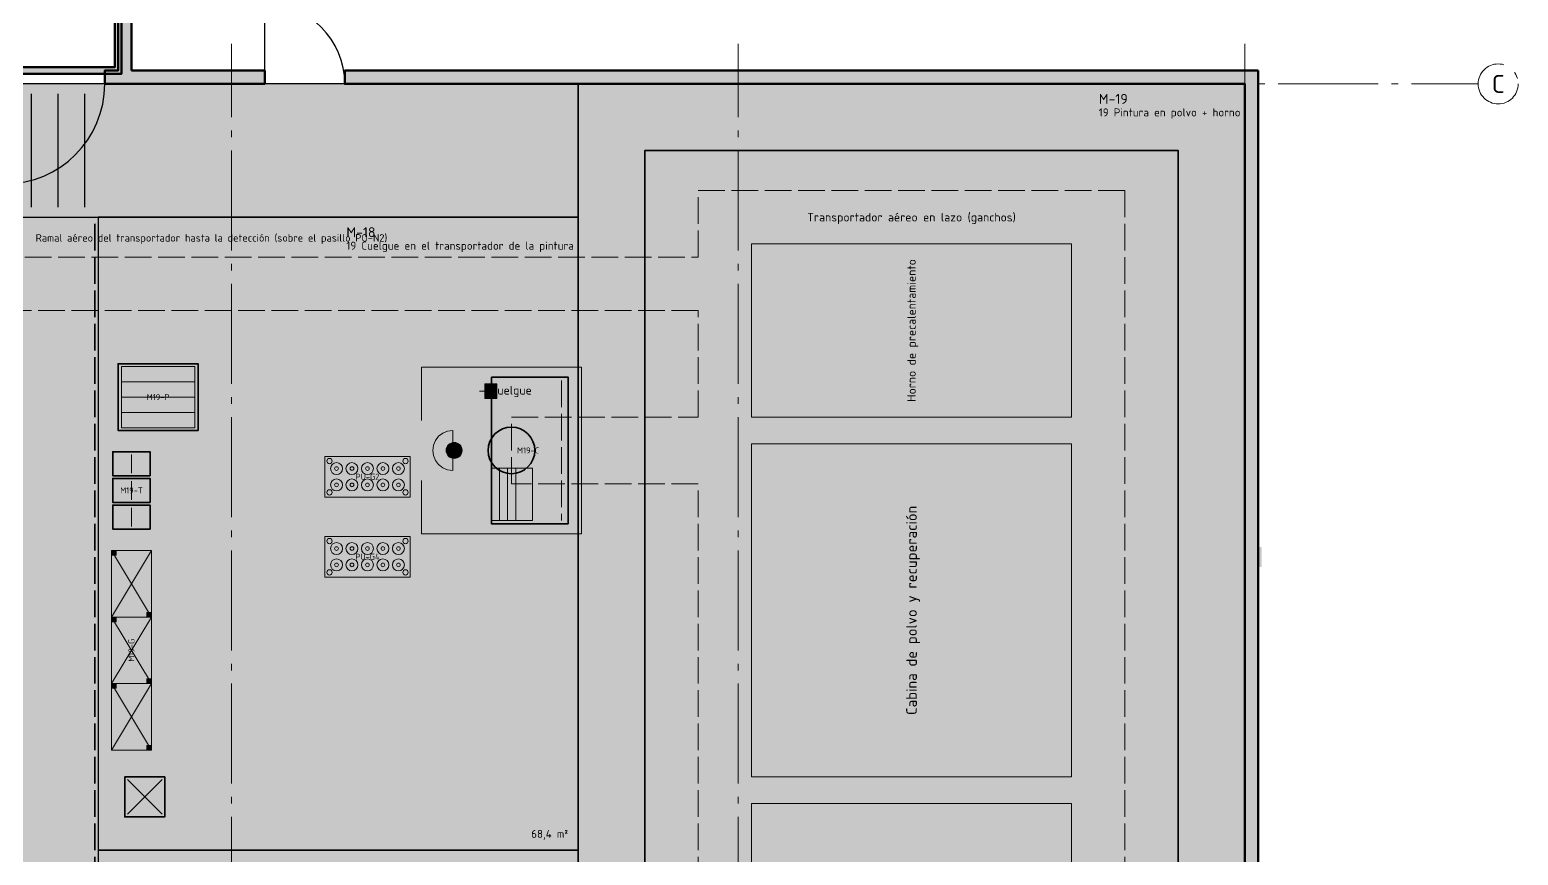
# Model space of a CAD drawing. Header units: millimetres. Extents: x 0 to 1189, y 0 to 841.
# Drawn here: x 660.8 to 884, y 574.3 to 698.1 of the extents above; entities that cross this region are included whole.
import ezdxf
from ezdxf.enums import TextEntityAlignment as Align

# ---------------------------------------------------------------- set-up
doc = ezdxf.new("R2010")
doc.units = ezdxf.units.MM
doc.linetypes.add('IRAM-E-TRAZOS', pattern=[5, 4, -1])
doc.linetypes.add('IRAM-F-TRAZO-PUNTO', pattern=[20, 15, -2, 1, -2])
for name, color, linetype, lineweight in [('A-ABERTURA', 7, 'CONTINUOUS', 25), ('A-COLUMNA', 7, 'CONTINUOUS', 50), ('A-EJE', 1, 'IRAM-F-TRAZO-PUNTO', 18), ('A-EQUIPO-FINO', 8, 'CONTINUOUS', 13), ('A-EQUIPO-OCULTO', 8, 'IRAM-E-TRAZOS', 13), ('A-EQUIPO-RELLENO', 9, 'CONTINUOUS', 13), ('A-MURO', 7, 'CONTINUOUS', 50), ('A-OPERARIO', 6, 'CONTINUOUS', 18), ('A-RELLENO', 9, 'CONTINUOUS', 13), ('A-SECTOR', 1, 'CONTINUOUS', 25), ('A-SECTOR-TXT', 1, 'CONTINUOUS', 25), ('A-TABIQUE', 7, 'CONTINUOUS', 50), ('A-TEXTO', 7, 'CONTINUOUS', 18)]:
    doc.layers.add(name, color=color, linetype=linetype, lineweight=lineweight)
for name, color, linetype, lineweight, true_color in [('A-AREA-TRABAJO', 30, 'CONTINUOUS', 13, 0xeb963c), ('A-DEFENSA', 2, 'CONTINUOUS', 35, 0xe6b400), ('A-DEM-RO', 1, 'CONTINUOUS', 35, 0xd21e1e), ('A-EQUIPO', 30, 'CONTINUOUS', 35, 0xe67800), ('A-PASILLO', 2, 'IRAM-E-TRAZOS', 35, 0xd7a500), ('A-SENDA', 2, 'CONTINUOUS', 25, 0xd7a500)]:
    doc.layers.add(name, color=color, linetype=linetype, lineweight=lineweight, true_color=true_color)
doc.styles.add('ISO3098', font='isocpeur.ttf')

msp = doc.modelspace()

# ---------------------------------------------------------------- hatches: boundary and pattern name
at = {"layer": 'A-COLUMNA', "true_color": 0x000000}
h = msp.add_hatch(color=7, dxfattribs=at)
h.dxf.hatch_style = 1
h.paths.add_polyline_path([(689, 688), (693, 688), (693, 692), (689, 692)])
h = msp.add_hatch(color=7, dxfattribs=at)
h.dxf.hatch_style = 1
h.paths.add_polyline_path([(765, 688), (769, 688), (769, 692), (765, 692)])
h = msp.add_hatch(color=7, dxfattribs=at)
h.dxf.hatch_style = 1
h.paths.add_polyline_path([(841, 688), (845, 688), (845, 692), (841, 692)])
h = msp.add_hatch(color=7, dxfattribs=at)
h.dxf.hatch_style = 1
h.paths.add_polyline_path([(842.5, 617.5), (845.5, 617.5), (845.5, 620.5), (842.5, 620.5)])
at = {"layer": 'A-EQUIPO-RELLENO', "true_color": 0xfff8f0}
h = msp.add_hatch(color=7, dxfattribs=at)
h.dxf.hatch_style = 1
h.paths.add_polyline_path([(753, 430), (833, 430), (833, 680), (753, 680)])
at = {"layer": 'A-EQUIPO-RELLENO', "true_color": 0xfae4d2}
h = msp.add_hatch(color=7, dxfattribs=at)
h.dxf.hatch_style = 1
h.paths.add_polyline_path([(769, 640), (817, 640), (817, 666), (769, 666)])
at = {"layer": 'A-EQUIPO-RELLENO', "true_color": 0xeedec0}
h = msp.add_hatch(color=7, dxfattribs=at)
h.dxf.hatch_style = 1
h.paths.add_polyline_path([(685.5, 638.4), (685.5, 647.6), (674.5, 647.6), (674.5, 638.4)])
h = msp.add_hatch(color=7, dxfattribs=at)
h.dxf.hatch_style = 1
h.paths.add_polyline_path([(730, 646), (730, 624), (741.5, 624), (741.5, 646)])
at = {"layer": 'A-EQUIPO-RELLENO', "true_color": 0xcdd0d4}
h = msp.add_hatch(color=7, dxfattribs=at)
h.dxf.hatch_style = 1
h.paths.add_polyline_path([(729, 645), (729, 642.8), (730.8, 642.8), (730.8, 645)])
at = {"layer": 'A-EQUIPO-RELLENO', "true_color": 0xfae1f5}
h = msp.add_hatch(color=7, dxfattribs=at)
h.dxf.hatch_style = 1
h.paths.add_polyline_path([(724.2, 638), (723.424, 637.898), (722.7, 637.598), (722.079, 637.121), (721.602, 636.5), (721.302, 635.776), (721.2, 635), (721.302, 634.224), (721.602, 633.5), (722.079, 632.879), (722.7, 632.402), (723.424, 632.102), (724.2, 632), (724.2, 638)])
at = {"layer": 'A-EQUIPO-RELLENO', "true_color": 0xfaecc8}
h = msp.add_hatch(color=7, dxfattribs=at)
h.dxf.hatch_style = 1
h.paths.add_polyline_path([(678.8, 631.2), (678.8, 634.8), (673.2, 634.8), (673.2, 631.2)])
at = {"layer": 'A-EQUIPO-RELLENO', "true_color": 0xeeeeee}
h = msp.add_hatch(color=7, dxfattribs=at)
h.dxf.hatch_style = 1
h.paths.add_polyline_path([(705, 628), (717.8, 628), (717.8, 634.1), (705, 634.1)])
at = {"layer": 'A-EQUIPO-RELLENO', "true_color": 0xffffff}
h = msp.add_hatch(color=7, dxfattribs=at)
h.dxf.hatch_style = 1
h.paths.add_polyline_path([(724.4, 633.8), (724.711, 633.841), (725, 633.961), (725.249, 634.151), (725.439, 634.4), (725.559, 634.689), (725.6, 635), (725.559, 635.311), (725.439, 635.6), (725.249, 635.849), (725, 636.039), (724.711, 636.159), (724.4, 636.2), (724.089, 636.159), (723.8, 636.039), (723.551, 635.849), (723.361, 635.6), (723.241, 635.311), (723.2, 635), (723.241, 634.689), (723.361, 634.4), (723.551, 634.151), (723.8, 633.961), (724.089, 633.841)])
at = {"layer": 'A-EQUIPO-RELLENO', "true_color": 0xe8eede}
h = msp.add_hatch(color=7, dxfattribs=at)
h.dxf.hatch_style = 1
h.paths.add_polyline_path([(769, 586), (817, 586), (817, 636), (769, 636)])
at = {"layer": 'A-EQUIPO-RELLENO', "true_color": 0xfaecc8}
h = msp.add_hatch(color=7, dxfattribs=at)
h.dxf.hatch_style = 1
h.paths.add_polyline_path([(678.8, 627.2), (678.8, 630.8), (673.2, 630.8), (673.2, 627.2)])
h = msp.add_hatch(color=7, dxfattribs=at)
h.dxf.hatch_style = 1
h.paths.add_polyline_path([(678.8, 623.2), (678.8, 626.8), (673.2, 626.8), (673.2, 623.2)])
at = {"layer": 'A-EQUIPO-RELLENO', "true_color": 0xeeeeee}
h = msp.add_hatch(color=7, dxfattribs=at)
h.dxf.hatch_style = 1
h.paths.add_polyline_path([(705, 616), (717.8, 616), (717.8, 622.1), (705, 622.1)])
h = msp.add_hatch(color=7, dxfattribs=at)
h.dxf.hatch_style = 1
h.paths.add_polyline_path([(679, 610), (679, 620), (673, 620), (673, 610)])
at = {"layer": 'A-EQUIPO-RELLENO', "true_color": 0x969ba0}
h = msp.add_hatch(color=7, dxfattribs=at)
h.dxf.hatch_style = 1
h.paths.add_polyline_path([(673.7, 619.3), (673.7, 619.9), (673.1, 619.9), (673.1, 619.3)])
at = {"layer": 'A-EQUIPO-RELLENO', "true_color": 0xeeeeee}
h = msp.add_hatch(color=7, dxfattribs=at)
h.dxf.hatch_style = 1
h.paths.add_polyline_path([(679, 600), (679, 610), (673, 610), (673, 600)])
at = {"layer": 'A-EQUIPO-RELLENO', "true_color": 0x969ba0}
h = msp.add_hatch(color=7, dxfattribs=at)
h.dxf.hatch_style = 1
h.paths.add_polyline_path([(673.7, 609.3), (673.7, 609.9), (673.1, 609.9), (673.1, 609.3)])
h = msp.add_hatch(color=7, dxfattribs=at)
h.dxf.hatch_style = 1
h.paths.add_polyline_path([(678.9, 610.1), (678.9, 610.7), (678.3, 610.7), (678.3, 610.1)])
h = msp.add_hatch(color=7, dxfattribs=at)
h.dxf.hatch_style = 1
h.paths.add_polyline_path([(678.9, 600.1), (678.9, 600.7), (678.3, 600.7), (678.3, 600.1)])
at = {"layer": 'A-EQUIPO-RELLENO', "true_color": 0xeeeeee}
h = msp.add_hatch(color=7, dxfattribs=at)
h.dxf.hatch_style = 1
h.paths.add_polyline_path([(679, 590), (679, 600), (673, 600), (673, 590)])
at = {"layer": 'A-EQUIPO-RELLENO', "true_color": 0x969ba0}
h = msp.add_hatch(color=7, dxfattribs=at)
h.dxf.hatch_style = 1
h.paths.add_polyline_path([(673.7, 599.3), (673.7, 599.9), (673.1, 599.9), (673.1, 599.3)])
h = msp.add_hatch(color=7, dxfattribs=at)
h.dxf.hatch_style = 1
h.paths.add_polyline_path([(678.9, 590.1), (678.9, 590.7), (678.3, 590.7), (678.3, 590.1)])
at = {"layer": 'A-EQUIPO-RELLENO', "true_color": 0xf5cdc8}
h = msp.add_hatch(color=7, dxfattribs=at)
h.dxf.hatch_style = 1
h.paths.add_polyline_path([(681, 586), (675, 586), (675, 580), (681, 580)])
at = {"layer": 'A-EQUIPO-RELLENO', "true_color": 0xfad7c8}
h = msp.add_hatch(color=7, dxfattribs=at)
h.dxf.hatch_style = 1
h.paths.add_polyline_path([(769, 488), (817, 488), (817, 582), (769, 582)])
at = {"layer": 'A-MURO', "true_color": 0x464646}
h = msp.add_hatch(color=7, dxfattribs=at)
h.dxf.hatch_style = 1
h.paths.add_polyline_path([(696, 692), (696, 690), (672, 690), (672, 692), (674, 692), (674, 705), (676, 705), (676, 692)])
h = msp.add_hatch(color=7, dxfattribs=at)
h.dxf.hatch_style = 1
h.paths.add_polyline_path([(845, 692), (845, 419.5), (843, 419.5), (843, 690), (708, 690), (708, 692)])
at = {"layer": 'A-RELLENO', "true_color": 0xfff4b4}
h = msp.add_hatch(color=7, dxfattribs=at)
h.dxf.hatch_style = 1
h.paths.add_polyline_path([(223, 670), (743, 670), (743, 690), (223, 690)])
at = {"layer": 'A-RELLENO', "true_color": 0xf6cfc3}
h = msp.add_hatch(color=7, dxfattribs=at)
h.dxf.hatch_style = 1
h.paths.add_polyline_path([(743, 420), (843, 420), (843, 690), (743, 690)])
at = {"layer": 'A-RELLENO', "true_color": 0xf6f6f6}
h = msp.add_hatch(color=7, dxfattribs=at)
h.dxf.hatch_style = 1
h.paths.add_polyline_path([(656, 420), (671, 420), (671, 670), (656, 670)])
at = {"layer": 'A-RELLENO', "true_color": 0xfde4c8}
h = msp.add_hatch(color=7, dxfattribs=at)
h.dxf.hatch_style = 1
h.paths.add_polyline_path([(671, 575), (743, 575), (743, 670), (671, 670)])
at = {"layer": 'A-RELLENO', "true_color": 0xf8d9c0}
h = msp.add_hatch(color=7, dxfattribs=at)
h.dxf.hatch_style = 1
h.paths.add_polyline_path([(671, 470), (743, 470), (743, 575), (671, 575)])
at = {"layer": 'A-TABIQUE', "true_color": 0x6e6e6e}
h = msp.add_hatch(color=7, dxfattribs=at)
h.dxf.hatch_style = 1
h.paths.add_polyline_path([(674.5, 691.5), (654.5, 691.5), (653.5, 691.5), (604.5, 691.5), (603.5, 691.5), (560.5, 691.5), (559.531, 691.5), (559.531, 705), (560.5, 705), (560.5, 692.5), (603.5, 692.5), (603.5, 702), (604.5, 702), (604.5, 692.5), (653.5, 692.5), (653.5, 701.8), (654.5, 701.8), (654.5, 692.5), (673.5, 692.5), (673.5, 705), (674.5, 705)])

# ---------------------------------------------------------------- linework, layer by layer
at = {"layer": 'A-ABERTURA'}
msp.add_line((696, 690), (696, 702), dxfattribs=at)
for centre, radius, start, end in [((696, 690), 12, 0, 90), ((657, 690), 15, -90, 0)]:
    msp.add_arc(centre, radius, start, end, dxfattribs=at)
at = {"layer": 'A-AREA-TRABAJO'}
for p, q in [((719.5, 647.5), (719.5, 639.5)), ((719.5, 630.5), (719.5, 622.5))]:
    msp.add_line(p, q, dxfattribs=at)
msp.add_lwpolyline([(719.5, 647.5), (743.5, 647.5), (743.5, 622.5), (719.5, 622.5)], dxfattribs=at)
at = {"layer": 'A-DEFENSA'}
msp.add_line((673, 670), (743, 670), dxfattribs=at)
at = {"layer": 'A-DEM-RO'}
for p, q in [((680.6, 585.6), (675.4, 580.4)), ((680.6, 580.4), (675.4, 585.6))]:
    msp.add_line(p, q, dxfattribs=at)
msp.add_lwpolyline([(681, 586), (675, 586), (675, 580), (681, 580)], close=True, dxfattribs=at)
at = {"layer": 'A-EJE'}
for p, q in [((691, 185), (691, 696)), ((767, 185), (767, 696)), ((843, 185), (843, 696)), ((48, 690), (878, 690))]:
    msp.add_line(p, q, dxfattribs=at)
msp.add_circle((881, 690), 3, dxfattribs=at)
at = {"layer": 'A-EQUIPO'}
for points in [[(753, 430), (833, 430), (833, 680), (753, 680)], [(686, 638), (686, 648), (674, 648), (674, 638)], [(730, 646), (730, 624), (741.5, 624), (741.5, 646)], [(678.8, 631.2), (678.8, 634.8), (673.2, 634.8), (673.2, 631.2)], [(678.8, 627.2), (678.8, 630.8), (673.2, 630.8), (673.2, 627.2)], [(678.8, 623.2), (678.8, 626.8), (673.2, 626.8), (673.2, 623.2)]]:
    msp.add_lwpolyline(points, close=True, dxfattribs=at)
msp.add_circle((733, 635), 3.5, dxfattribs=at)
at = {"layer": 'A-EQUIPO-FINO'}
for p, q in [((685.5, 645.3), (674.5, 645.3)), ((685.5, 643), (674.5, 643)), ((729, 643.9), (728.2, 643.9)), ((685.5, 640.7), (674.5, 640.7)), ((676, 631.6), (676, 634.4)), ((731.212, 632.36), (731.212, 624.5)), ((732.425, 632.36), (732.425, 624.5)), ((733.638, 632.36), (733.638, 624.5)), ((676, 627.6), (676, 630.4)), ((676, 623.6), (676, 626.4)), ((679, 610), (673, 620)), ((673, 610), (679, 620)), ((679, 600), (673, 610)), ((673, 600), (679, 610)), ((679, 590), (673, 600)), ((673, 590), (679, 600))]:
    msp.add_line(p, q, dxfattribs=at)
for points in [[(769, 640), (817, 640), (817, 666), (769, 666)], [(685.5, 638.4), (685.5, 647.6), (674.5, 647.6), (674.5, 638.4)], [(729, 645), (729, 642.8), (730.8, 642.8), (730.8, 645)], [(705, 628), (717.8, 628), (717.8, 634.1), (705, 634.1)], [(769, 586), (817, 586), (817, 636), (769, 636)], [(730, 632.36), (730, 624.5), (736.15, 624.5), (736.15, 632.36)], [(705, 616), (717.8, 616), (717.8, 622.1), (705, 622.1)], [(679, 610), (679, 620), (673, 620), (673, 610)], [(673.7, 619.3), (673.7, 619.9), (673.1, 619.9), (673.1, 619.3)], [(679, 600), (679, 610), (673, 610), (673, 600)], [(673.7, 609.3), (673.7, 609.9), (673.1, 609.9), (673.1, 609.3)], [(678.9, 610.1), (678.9, 610.7), (678.3, 610.7), (678.3, 610.1)], [(678.9, 600.1), (678.9, 600.7), (678.3, 600.7), (678.3, 600.1)], [(679, 590), (679, 600), (673, 600), (673, 590)], [(673.7, 599.3), (673.7, 599.9), (673.1, 599.9), (673.1, 599.3)], [(678.9, 590.1), (678.9, 590.7), (678.3, 590.7), (678.3, 590.1)], [(769, 488), (817, 488), (817, 582), (769, 582)]]:
    msp.add_lwpolyline(points, close=True, dxfattribs=at)
for centre, radius in [((705.7, 633.4), 0.4), ((706.76, 632.275), 0.9), ((706.76, 632.275), 0.28), ((709.08, 632.275), 0.9), ((709.08, 632.275), 0.28), ((711.4, 632.275), 0.9), ((711.4, 632.275), 0.28), ((713.72, 632.275), 0.9), ((713.72, 632.275), 0.28), ((716.04, 632.275), 0.9), ((716.04, 632.275), 0.28), ((717.1, 633.4), 0.4), ((706.76, 629.825), 0.9), ((706.76, 629.825), 0.28), ((709.08, 629.825), 0.9), ((709.08, 629.825), 0.28), ((711.4, 629.825), 0.9), ((711.4, 629.825), 0.28), ((713.72, 629.825), 0.9), ((713.72, 629.825), 0.28), ((716.04, 629.825), 0.9), ((716.04, 629.825), 0.28), ((705.7, 628.7), 0.4), ((717.1, 628.7), 0.4), ((705.7, 621.4), 0.4), ((706.76, 620.275), 0.9), ((709.08, 620.275), 0.9), ((711.4, 620.275), 0.9), ((713.72, 620.275), 0.9), ((716.04, 620.275), 0.9), ((717.1, 621.4), 0.4), ((706.76, 617.825), 0.9), ((706.76, 620.275), 0.28), ((709.08, 617.825), 0.9), ((709.08, 620.275), 0.28), ((711.4, 617.825), 0.9), ((711.4, 620.275), 0.28), ((713.72, 617.825), 0.9), ((713.72, 620.275), 0.28), ((716.04, 617.825), 0.9), ((716.04, 620.275), 0.28), ((705.7, 616.7), 0.4), ((706.76, 617.825), 0.28), ((709.08, 617.825), 0.28), ((711.4, 617.825), 0.28), ((713.72, 617.825), 0.28), ((716.04, 617.825), 0.28), ((717.1, 616.7), 0.4)]:
    msp.add_circle(centre, radius, dxfattribs=at)
at = {"layer": 'A-EQUIPO-OCULTO'}
msp.add_line((740.5, 645.5), (740.5, 624.5), dxfattribs=at)
msp.add_lwpolyline([(761, 630), (733, 630), (733, 640), (761, 640), (761, 656), (620, 656), (620, 664), (761, 664), (761, 674), (825, 674), (825, 436), (761, 436), (761, 440), (735, 440), (735, 450), (761, 450), (761, 630)], dxfattribs=at)
at = {"layer": 'A-MURO'}
for points in [[(676, 692), (696, 692), (696, 690), (672, 690), (672, 692), (674, 692), (674, 705)], [(676, 705), (676, 692)]]:
    msp.add_lwpolyline(points, dxfattribs=at)
msp.add_lwpolyline([(845, 692), (845, 419.5), (843, 419.5), (843, 690), (708, 690), (708, 692)], close=True, dxfattribs=at)
at = {"layer": 'A-OPERARIO'}
msp.add_lwpolyline([(724.2, 638), (723.424, 637.898), (722.7, 637.598), (722.079, 637.121), (721.602, 636.5), (721.302, 635.776), (721.2, 635), (721.302, 634.224), (721.602, 633.5), (722.079, 632.879), (722.7, 632.402), (723.424, 632.102), (724.2, 632)], close=True, dxfattribs=at)
msp.add_circle((724.4, 635), 1.2, dxfattribs=at)
at = {"layer": 'A-PASILLO'}
msp.add_line((670.5, 420), (670.5, 670), dxfattribs=at)
at = {"layer": 'A-SECTOR'}
for points in [[(743, 420), (843, 420), (843, 690), (743, 690)], [(671, 575), (743, 575), (743, 670), (671, 670)], [(671, 470), (743, 470), (743, 575), (671, 575)]]:
    msp.add_lwpolyline(points, close=True, dxfattribs=at)
at = {"layer": 'A-SENDA'}
for p, q in [((661, 671.5), (661, 688.5)), ((665, 671.5), (665, 688.5)), ((669, 671.5), (669, 688.5))]:
    msp.add_line(p, q, dxfattribs=at)
msp.add_lwpolyline([(223, 670), (743, 670), (743, 690), (223, 690)], close=True, dxfattribs=at)
at = {"layer": 'A-TABIQUE'}
for points in [[(674.5, 705), (674.5, 691.5), (654.5, 691.5), (653.5, 691.5), (604.5, 691.5), (603.5, 691.5), (560.5, 691.5), (559.5, 691.5), (480.5, 691.5), (479.5, 691.5), (437.5, 691.5)], [(560.5, 705), (560.5, 692.5), (603.5, 692.5), (603.5, 702), (604.5, 702), (604.5, 692.5), (653.5, 692.5), (653.5, 701.8), (654.5, 701.8), (654.5, 692.5), (673.5, 692.5), (673.5, 705)]]:
    msp.add_lwpolyline(points, dxfattribs=at)

# ---------------------------------------------------------------- texts
at = {"layer": 'A-SECTOR-TXT', "style": 'ISO3098'}
for s, height, p in [('M-19', 1.5, (821.088, 688.5)), ('19 Pintura en polvo + horno', 1.2, (821.088, 686.325)), ('M-18', 1.5, (708.236, 668.5)), ('19 Cuelgue en el transportador de la pintura', 1.2, (708.236, 666.325))]:
    msp.add_text(s, height=height, dxfattribs=at).set_placement(p, align=Align.TOP_LEFT)
msp.add_text('68,4 m²', height=1.2, dxfattribs=at).set_placement((741.5, 576.5), align=Align.BOTTOM_RIGHT)
at = {"layer": 'A-TEXTO', "style": 'ISO3098'}
for s, height, p in [('C', 2.7, (881, 690)), ('Transportador aéreo en lazo (ganchos)', 1.28, (793, 670)), ('M19-P', 0.9, (680, 643)), ('M19-C', 0.9, (735.5, 635)), ('PU-G2', 0.9, (711.4, 631.05)), ('M19-T', 0.9, (676, 629)), ('PU-G4', 0.9, (711.4, 619.05))]:
    msp.add_text(s, height=height, dxfattribs=at).set_placement(p, align=Align.MIDDLE_CENTER)
for s, height, p in [('Ramal aéreo del transportador hasta la detección (sobre el pasillo PO-N2)', 1.12, (688, 666)), ('Cuelgue', 1.28, (733, 643))]:
    msp.add_text(s, height=height, dxfattribs=at).set_placement(p, align=Align.BOTTOM_CENTER)
for s, height, p in [('Horno de precalentamiento', 1.28, (793, 653)), ('Cabina de polvo y recuperación', 1.6, (793, 611)), ('M19-G', 0.9, (676, 605))]:
    msp.add_text(s, height=height, rotation=90, dxfattribs=at).set_placement(p, align=Align.MIDDLE_CENTER)

doc.saveas('drawing.dxf')
